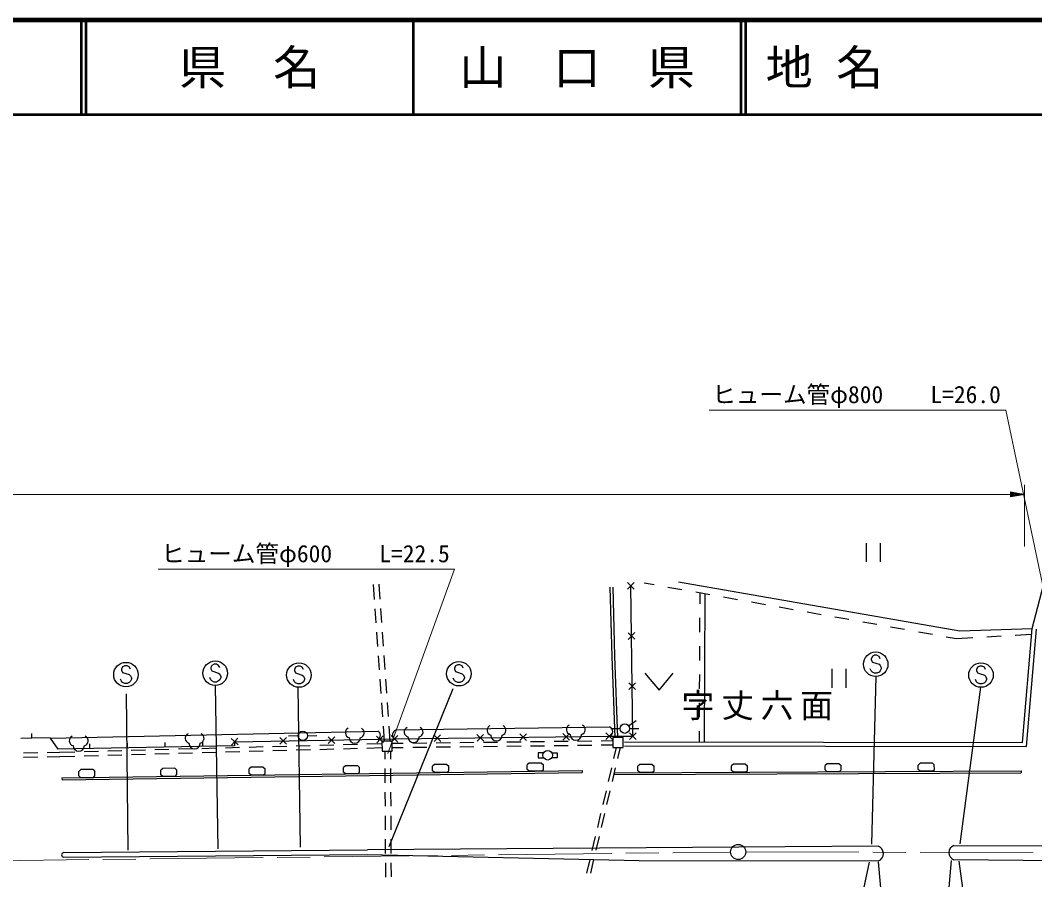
# Model space of a CAD drawing. Units: millimetres, scale not verified. Extents: x 40000 to 680000, y 20000 to 380000.
# Drawn here: x 291296 to 398938, y 288821 to 380000 of the extents above; entities that cross this region are included whole.
import ezdxf
from ezdxf.enums import TextEntityAlignment as Align

# ---------------------------------------------------------------- set-up
doc = ezdxf.new("R2010")
doc.units = ezdxf.units.MM
doc.header["$LTSCALE"] = 1000
doc.linetypes.add('CHAIN', pattern=[18.5, 12, -1.5, 3.5, -1.5])
for name, color, linetype, lineweight in [('M-BGD', 7, 'Continuous', 25), ('M-BGD-EXST', 7, 'Continuous', 25), ('M-BMK', 2, 'CHAIN', 13), ('M-BMK-SRVR', 3, 'Continuous', 25), ('M-STR-HTXT', 7, 'Continuous', 13), ('M-STR-STRC', 7, 'Continuous', 25), ('M-STR-STRD', 7, 'Continuous', 25), ('M-TTL', 2, 'Continuous', 140), ('M-TTL-LINE', 7, 'Continuous', 50)]:
    doc.layers.add(name, color=color, linetype=linetype, lineweight=lineweight)
doc.layers.add('M-TTL-TXT', color=7, linetype='Continuous')
doc.styles.add('ＭＳ ゴシック', font='')
doc.styles.get('ＭＳ ゴシック').set_extended_font_data('MS Gothic')

msp = doc.modelspace()

# ---------------------------------------------------------------- linework, layer by layer
at = {"layer": 'M-BGD'}
for p, q in [((381053, 324541), (381053, 322541)), ((382553, 324541), (382553, 322541)), ((398677, 315477), (400082, 320897)), ((328879, 318564), (328769, 320135)), ((329479, 318588), (329367, 320177)), ((354098, 312519), (353898, 319846)), ((354398, 312528), (354198, 319854)), ((355726, 320341), (356442, 319643)), ((355735, 319634), (356433, 320350)), ((358548, 320100), (357480, 320291)), ((361501, 319573), (360024, 319837)), ((364455, 319047), (362978, 319310)), ((363429, 318088), (363435, 319229)), ((363890, 303445), (363972, 319133)), ((367408, 318520), (365931, 318783)), ((329055, 316070), (328949, 317566)), ((329655, 316095), (329549, 317591)), ((370361, 317993), (368885, 318256)), ((373315, 317466), (371838, 317730)), ((363413, 315088), (363421, 316588)), ((376268, 316940), (374791, 317203)), ((379222, 316413), (377745, 316676)), ((382175, 315886), (380698, 316149)), ((385128, 315359), (383652, 315623)), ((397655, 303392), (398677, 315477)), ((398068, 302941), (399122, 315401)), ((329230, 313576), (329125, 315072)), ((329830, 313601), (329725, 315097)), ((355792, 315029), (356508, 314330)), ((355801, 314322), (356499, 315037)), ((388082, 314833), (386605, 315096)), ((390626, 314379), (389558, 314569)), ((392377, 314477), (390626, 314379)), ((395373, 314644), (393875, 314560)), ((398622, 314826), (396870, 314728)), ((363397, 312088), (363405, 313588)), ((329406, 311082), (329301, 312579)), ((330006, 311107), (329900, 312603)), ((354408, 303902), (354098, 312519)), ((354708, 303913), (354398, 312528)), ((377412, 311177), (377412, 309177)), ((378912, 311177), (378912, 309177)), ((329582, 308588), (329476, 310085)), ((330181, 308613), (330076, 310109)), ((357573, 310721), (359073, 308921)), ((359073, 308921), (360573, 310721)), ((363382, 309088), (363390, 310588)), ((355858, 309716), (356574, 309018)), ((355867, 309009), (356565, 309725)), ((329757, 306095), (329652, 307591)), ((330357, 306119), (330251, 307615)), ((363366, 306088), (363374, 307588)), ((355851, 305140), (356664, 305721)), ((329938, 303526), (329827, 305097)), ((330539, 303533), (330427, 305122)), ((331176, 304712), (353808, 305026)), ((354944, 304838), (353944, 304815)), ((355944, 304851), (356944, 304856)), ((291361, 303841), (292512, 303860)), ((292512, 303860), (292508, 304332)), ((294491, 303840), (329227, 304577)), ((313682, 303814), (314401, 303119)), ((314389, 303826), (313694, 303107)), ((318824, 303898), (319542, 303202)), ((319531, 303909), (318835, 303191)), ((320765, 304079), (319765, 304065)), ((321765, 304097), (322764, 304119)), ((323965, 303982), (324684, 303286)), ((324672, 303993), (323977, 303275)), ((329099, 304057), (329833, 303378)), ((329806, 304085), (329127, 303351)), ((330636, 304127), (331351, 303428)), ((331343, 304135), (330644, 303420)), ((335194, 304178), (335909, 303479)), ((335901, 304186), (335202, 303471)), ((339752, 304230), (340467, 303531)), ((340459, 304238), (339760, 303523)), ((344310, 304281), (345025, 303582)), ((345017, 304289), (344318, 303574)), ((348868, 304333), (349583, 303634)), ((349575, 304341), (348876, 303626)), ((350432, 303534), (351932, 303552)), ((352932, 303564), (354116, 303578)), ((353427, 304386), (354140, 303684)), ((354134, 304391), (353432, 303679)), ((355924, 304404), (356640, 303706)), ((355933, 303697), (356631, 304413)), ((363352, 303448), (363358, 304588)), ((298673, 302743), (298664, 303243)), ((300578, 302482), (302077, 302523)), ((302673, 302818), (302663, 303318)), ((303077, 302551), (304576, 302592)), ((305576, 302620), (307075, 302661)), ((306672, 302893), (306663, 303393)), ((308075, 302689), (309574, 302730)), ((310574, 302757), (312073, 302799)), ((310671, 302968), (310662, 303467)), ((313073, 302826), (314572, 302868)), ((315572, 302895), (317071, 302937)), ((315579, 302445), (317079, 302487)), ((318071, 302964), (319570, 303005)), ((318078, 302514), (319578, 302555)), ((320570, 303033), (322069, 303074)), ((320578, 302583), (322077, 302624)), ((323069, 303102), (324569, 303143)), ((323077, 302652), (324576, 302693)), ((325568, 303171), (327068, 303212)), ((325576, 302721), (327075, 302762)), ((328067, 303240), (329673, 303284)), ((328075, 302790), (329678, 302834)), ((329647, 303283), (329673, 303284)), ((329655, 302833), (329678, 302834)), ((330750, 303297), (331934, 303311)), ((330755, 302847), (331939, 302861)), ((332934, 303323), (334434, 303341)), ((332939, 302873), (334439, 302891)), ((335433, 303353), (336933, 303371)), ((335439, 302903), (336939, 302921)), ((337933, 303383), (339433, 303401)), ((337939, 302933), (339438, 302951)), ((340433, 303413), (341933, 303431)), ((340438, 302963), (341938, 302981)), ((342933, 303443), (344433, 303462)), ((342938, 302993), (344438, 303012)), ((345433, 303474), (346933, 303492)), ((345438, 303024), (346938, 303042)), ((347933, 303504), (349432, 303522)), ((347938, 303054), (349438, 303072)), ((350438, 303084), (351938, 303102)), ((352938, 303114), (354122, 303128)), ((354533, 302854), (354253, 301668)), ((354945, 302858), (354666, 301674)), ((355395, 303011), (398068, 302941)), ((355396, 303461), (397655, 303392)), ((291645, 302280), (293145, 302304)), ((291653, 301830), (293153, 301854)), ((294145, 302320), (295473, 302341)), ((294153, 301870), (295483, 301891)), ((295473, 302341), (297079, 302385)), ((295483, 301891), (297086, 301935)), ((298079, 302413), (299578, 302454)), ((298086, 301963), (299586, 302004)), ((300585, 302032), (302085, 302073)), ((303084, 302101), (304584, 302142)), ((305583, 302170), (307083, 302211)), ((308082, 302239), (309582, 302280)), ((310581, 302307), (312081, 302349)), ((313080, 302376), (314580, 302418)), ((329970, 302458), (329975, 301607)), ((330570, 302461), (330575, 301610)), ((297717, 300497), (297517, 300311)), ((299019, 300497), (297717, 300497)), ((299019, 300497), (299219, 300311)), ((306409, 300623), (306211, 300434)), ((306218, 299951), (306211, 300434)), ((307711, 300641), (306409, 300623)), ((307711, 300641), (307913, 300459)), ((307920, 299976), (307913, 300459)), ((315782, 300758), (315582, 300572)), ((315582, 300089), (315582, 300572)), ((317084, 300758), (315782, 300758)), ((317084, 300758), (317284, 300572)), ((317284, 300089), (317284, 300572)), ((325802, 300902), (325602, 300716)), ((325602, 300234), (325602, 300716)), ((327104, 300902), (325802, 300902)), ((327104, 300902), (327304, 300716)), ((327304, 300234), (327304, 300716)), ((329980, 300607), (329988, 299107)), ((330580, 300610), (330588, 299110)), ((335252, 301038), (335052, 300853)), ((335052, 300370), (335052, 300853)), ((335252, 300184), (335052, 300370)), ((336554, 301038), (335252, 301038)), ((336554, 301038), (336754, 300853)), ((336554, 300184), (336754, 300370)), ((336754, 300370), (336754, 300853)), ((345297, 301183), (345097, 300998)), ((345097, 300515), (345097, 300998)), ((345297, 300329), (345097, 300515)), ((346599, 301183), (345297, 301183)), ((346599, 300329), (345297, 300329)), ((346599, 301183), (346799, 300998)), ((346599, 300329), (346799, 300515)), ((346799, 300515), (346799, 300998)), ((354024, 300695), (353679, 299235)), ((354436, 300700), (354091, 299241)), ((357040, 301035), (356840, 300850)), ((356840, 300367), (356840, 300850)), ((357040, 300181), (356840, 300367)), ((358342, 301035), (357040, 301035)), ((358342, 301035), (358542, 300850)), ((358342, 300181), (358542, 300367)), ((358542, 300367), (358542, 300850)), ((366960, 301082), (366761, 300896)), ((366763, 300413), (366761, 300896)), ((366964, 300228), (366763, 300413)), ((368262, 301089), (366960, 301082)), ((368262, 301089), (368463, 300904)), ((368266, 300234), (368465, 300421)), ((368465, 300421), (368463, 300904)), ((376900, 301130), (376700, 300944)), ((376700, 300461), (376700, 300944)), ((376900, 300275), (376700, 300461)), ((378202, 301130), (376900, 301130)), ((378202, 301130), (378402, 300944)), ((378202, 300275), (378402, 300461)), ((378402, 300461), (378402, 300944)), ((386783, 301177), (386584, 300990)), ((386586, 300507), (386584, 300990)), ((386787, 300322), (386586, 300507)), ((388085, 301183), (386783, 301177)), ((388089, 300328), (386787, 300322)), ((388085, 301183), (388286, 300998)), ((388089, 300328), (388288, 300515)), ((388288, 300515), (388286, 300998)), ((297517, 299828), (297517, 300311)), ((297717, 299643), (297517, 299828)), ((299019, 299643), (297717, 299643)), ((299019, 299643), (299219, 299828)), ((299219, 299828), (299219, 300311)), ((306421, 299768), (306218, 299951)), ((307723, 299787), (306421, 299768)), ((307723, 299787), (307920, 299976)), ((315782, 299903), (315582, 300089)), ((317084, 299903), (315782, 299903)), ((317084, 299903), (317284, 300089)), ((325802, 300048), (325602, 300234)), ((327104, 300048), (325802, 300048)), ((327104, 300048), (327304, 300234)), ((336554, 300184), (335252, 300184)), ((358342, 300181), (357040, 300181)), ((368266, 300234), (366964, 300228)), ((378202, 300275), (376900, 300275)), ((353449, 298262), (353105, 296802)), ((353861, 298267), (353517, 296807)), ((329993, 298107), (330001, 296607)), ((330593, 298110), (330601, 296610)), ((330006, 295607), (330014, 294107)), ((330606, 295610), (330614, 294110)), ((352875, 295829), (352530, 294369)), ((353287, 295834), (352942, 294374)), ((330019, 293107), (330027, 291607)), ((330619, 293110), (330627, 291610)), ((352300, 293396), (351956, 291936)), ((352713, 293401), (352368, 291941)), ((351726, 290963), (351381, 289503)), ((352138, 290968), (351793, 289508)), ((330033, 290607), (330041, 289107)), ((330633, 290610), (330641, 289110))]:
    msp.add_line(p, q, dxfattribs=at)
for points in [[(314041, 303466), (329466, 303718), (330993, 303777), (353783, 304035), (356282, 304055), (356084, 319992)], [(361126, 320411), (391010, 315224), (398677, 315477)], [(314041, 303466), (314035, 303030), (295310, 302681), (294491, 303840), (292512, 303860)]]:
    msp.add_lwpolyline(points, dxfattribs=at)
for points in [[(354188, 302850), (355272, 302861), (355261, 303911), (354177, 303900)], [(329683, 302451), (330759, 302464), (330747, 303536), (329670, 303523)]]:
    msp.add_lwpolyline(points, close=True, dxfattribs=at)
for centre in [(355444, 304849), (321265, 304086)]:
    msp.add_circle(centre, 500, dxfattribs=at)
for centre, radius, start, end in [((326325, 304414), 536, 116.08703, 255.33416), ((327254, 304414), 536, 284.66584, 63.91297), ((331329, 304197), 537, 106.5228, 231.36905), ((332569, 304487), 536, 116.08703, 255.33416), ((333497, 304487), 536, 284.66584, 63.91297), ((341361, 304672), 536, 116.08703, 255.33416), ((342289, 304672), 536, 284.66584, 63.91297), ((349784, 304746), 536, 116.08703, 255.33416), ((350712, 304746), 536, 284.66584, 63.91297), ((353660, 304534), 514, 283.81894, 73.36671), ((297030, 303564), 536, 116.08703, 255.33416), ((297959, 303564), 536, 284.66584, 63.91297), ((309332, 303823), 536, 116.08703, 255.33416), ((310260, 303823), 536, 284.66584, 63.91297), ((326790, 303895), 600, 180, 360), ((329048, 304147), 466, 291.74988, 67.3375), ((333033, 303969), 600, 180, 360), ((341825, 304154), 600, 180, 360), ((350248, 304227), 600, 180, 360), ((297494, 303045), 600, 180, 360), ((309796, 303304), 600, 180, 360)]:
    msp.add_arc(centre, radius, start, end, dxfattribs=at)
at = {"layer": 'M-BGD-EXST'}
for p, q in [((346825, 302268), (346258, 302268)), ((346258, 302268), (346258, 301768)), ((346258, 301768), (346825, 301768)), ((347691, 302268), (348258, 302268)), ((348258, 301768), (347691, 301768)), ((348258, 302268), (348258, 301768))]:
    msp.add_line(p, q, dxfattribs=at)
msp.add_circle((347258, 302018), 500, dxfattribs=at)
at = {"layer": 'M-BMK'}
for p, q in [((268059, 290588), (366675, 291755)), ((368275, 291763), (466703, 291504))]:
    msp.add_line(p, q, dxfattribs=at)
at = {"layer": 'M-BMK-SRVR'}
msp.add_circle((367475, 291765), 800, dxfattribs=at)
at = {"layer": 'M-STR-HTXT'}
for p, q in [((397868, 324186), (397868, 330706)), ((128212, 329706), (396368, 329706)), ((397868, 329706), (396368, 329956)), ((396368, 329956), (396368, 329456)), ((396668, 329906), (396368, 329906)), ((396368, 329856), (396968, 329856)), ((397268, 329806), (396368, 329806)), ((396368, 329756), (397568, 329756)), ((397868, 329706), (396368, 329456)), ((397868, 329706), (396368, 329706)), ((396368, 329656), (397568, 329656)), ((397268, 329606), (396368, 329606)), ((396368, 329556), (396968, 329556)), ((396668, 329506), (396368, 329506))]:
    msp.add_line(p, q, dxfattribs=at)
for points in [[(403494, 302568), (395862, 338633), (364412, 338633)], [(330298, 302199), (337384, 321750), (305934, 321750)]]:
    msp.add_lwpolyline(points, dxfattribs=at)
at = {"layer": 'M-STR-STRC'}
for p, q in [((381711, 312508), (381593, 312271)), ((381593, 312271), (381593, 312153)), ((381948, 312626), (381711, 312508)), ((382184, 312626), (381948, 312626)), ((382421, 312508), (382184, 312626)), ((382539, 312271), (382421, 312508)), ((302150, 311410), (302032, 311174)), ((302032, 311174), (302032, 311056)), ((302387, 311529), (302150, 311410)), ((302623, 311529), (302387, 311529)), ((302860, 311410), (302623, 311529)), ((302978, 311174), (302860, 311410)), ((311628, 311560), (311510, 311324)), ((311510, 311324), (311510, 311205)), ((311510, 311205), (311628, 310969)), ((311864, 311678), (311628, 311560)), ((312101, 311678), (311864, 311678)), ((312337, 311560), (312101, 311678)), ((312455, 311324), (312337, 311560)), ((320507, 311360), (320389, 311124)), ((320389, 311124), (320389, 311006)), ((320743, 311479), (320507, 311360)), ((320980, 311479), (320743, 311479)), ((321216, 311360), (320980, 311479)), ((321334, 311124), (321216, 311360)), ((337479, 311504), (337361, 311267)), ((337361, 311267), (337361, 311149)), ((337361, 311149), (337479, 310913)), ((337715, 311622), (337479, 311504)), ((337952, 311622), (337715, 311622)), ((338188, 311504), (337952, 311622)), ((338306, 311267), (338188, 311504)), ((381593, 310971), (381475, 311208)), ((381593, 312153), (381711, 311917)), ((381711, 311917), (382421, 311680)), ((382421, 311680), (382539, 311562)), ((382539, 311562), (382657, 311326)), ((382657, 311208), (382539, 310971)), ((382657, 311326), (382657, 311208)), ((392885, 311360), (392767, 311124)), ((392767, 311124), (392767, 311006)), ((393121, 311479), (392885, 311360)), ((393358, 311479), (393121, 311479)), ((393594, 311360), (393358, 311479)), ((393712, 311124), (393594, 311360)), ((302032, 309874), (301914, 310110)), ((302032, 311056), (302150, 310819)), ((302150, 310819), (302860, 310583)), ((302860, 310583), (302978, 310465)), ((302978, 310465), (303096, 310229)), ((303096, 310110), (302978, 309874)), ((303096, 310229), (303096, 310110)), ((311510, 310024), (311392, 310260)), ((311628, 309905), (311510, 310024)), ((311628, 310969), (312337, 310733)), ((312337, 310733), (312455, 310615)), ((312455, 310024), (312337, 309905)), ((312455, 310615), (312573, 310378)), ((312573, 310260), (312455, 310024)), ((312573, 310378), (312573, 310260)), ((320389, 309824), (320270, 310060)), ((320389, 311006), (320507, 310770)), ((320507, 310770), (321216, 310533)), ((321216, 310533), (321334, 310415)), ((321334, 310415), (321452, 310179)), ((321452, 310060), (321334, 309824)), ((321452, 310179), (321452, 310060)), ((337361, 309967), (337242, 310204)), ((337479, 310913), (338188, 310676)), ((338188, 310676), (338306, 310558)), ((338306, 310558), (338424, 310322)), ((338424, 310204), (338306, 309967)), ((338424, 310322), (338424, 310204)), ((381711, 310853), (381593, 310971)), ((381665, 292578), (382132, 310397)), ((381948, 310735), (381711, 310853)), ((382184, 310735), (381948, 310735)), ((382421, 310853), (382184, 310735)), ((382539, 310971), (382421, 310853)), ((392767, 309824), (392649, 310060)), ((392767, 311006), (392885, 310770)), ((392885, 310770), (393594, 310533)), ((393594, 310533), (393712, 310415)), ((393712, 310415), (393830, 310179)), ((393830, 310060), (393712, 309824)), ((393830, 310179), (393830, 310060)), ((302150, 309756), (302032, 309874)), ((302387, 309638), (302150, 309756)), ((302623, 309638), (302387, 309638)), ((302860, 309756), (302623, 309638)), ((302978, 309874), (302860, 309756)), ((311864, 309787), (311628, 309905)), ((312101, 309787), (311864, 309787)), ((311986, 309430), (312243, 292105)), ((312337, 309905), (312101, 309787)), ((320507, 309706), (320389, 309824)), ((320743, 309588), (320507, 309706)), ((320980, 309588), (320743, 309588)), ((321021, 292272), (320790, 309237)), ((321216, 309706), (320980, 309588)), ((321334, 309824), (321216, 309706)), ((337185, 309063), (330389, 292297)), ((337479, 309849), (337361, 309967)), ((337715, 309731), (337479, 309849)), ((337952, 309731), (337715, 309731)), ((338188, 309849), (337952, 309731)), ((338306, 309967), (338188, 309849)), ((393197, 309247), (391006, 292614)), ((392885, 309706), (392767, 309824)), ((393121, 309588), (392885, 309706)), ((393358, 309588), (393121, 309588)), ((393594, 309706), (393358, 309588)), ((393712, 309824), (393594, 309706)), ((302746, 291951), (302566, 308557)), ((378774, 278271), (381408, 290677)), ((382318, 290725), (383468, 278630)), ((389048, 278510), (390102, 290868)), ((390892, 290773), (392497, 278942))]:
    msp.add_line(p, q, dxfattribs=at)
for centre in [(382066, 311680), (302505, 310583), (311982, 310733), (320861, 310533), (337833, 310676), (393239, 310533)]:
    msp.add_circle(centre, 1300, dxfattribs=at)
at = {"layer": 'M-STR-STRD'}
for p, q in [((295722, 299614), (350929, 300410)), ((350929, 300410), (350932, 300210)), ((354321, 300168), (397500, 300373)), ((397500, 300373), (397501, 300173)), ((295722, 299614), (295725, 299414)), ((295725, 299414), (350932, 300210)), ((354321, 300168), (354322, 299968)), ((354322, 299968), (397501, 300173)), ((295890, 291706), (328128, 291981)), ((382327, 292389), (328128, 291981)), ((295894, 291206), (328132, 291481)), ((460508, 290182), (390340, 290930))]:
    msp.add_line(p, q, dxfattribs=at)
for points in [[(390356, 292448), (429692, 292407), (460514, 290682)], [(328132, 291481), (356953, 290876), (382370, 290811)]]:
    msp.add_lwpolyline(points, dxfattribs=at)
for centre, radius, start, end in [((382033, 291591), 850, 293.38596, 69.77439), ((390658, 291686), 820, 111.56886, 247.21066), ((295938, 291456), 254, 101.05646, 259.921)]:
    msp.add_arc(centre, radius, start, end, dxfattribs=at)
at = {"layer": 'M-TTL'}
msp.add_line((680000, 380000), (40000, 380000), dxfattribs=at)
at = {"layer": 'M-TTL-LINE'}
for p, q in [((297750, 380000), (297750, 370000)), ((298250, 380000), (298250, 370000)), ((333000, 380000), (333000, 370000)), ((367750, 380000), (367750, 370000)), ((368250, 380000), (368250, 370000)), ((40000, 370000), (680000, 370000))]:
    msp.add_line(p, q, dxfattribs=at)

# ---------------------------------------------------------------- texts
at = {"layer": 'M-BGD', "insert": (369856, 305739), "char_height": 2566, "attachment_point": 8, "style": 'ＭＳ ゴシック'}
msp.add_mtext('\\T1.2;字丈六面', dxfattribs=at)
at = {"layer": 'M-STR-HTXT', "style": 'ＭＳ ゴシック'}
for s, p in [('ヒューム管φ800\u3000\u3000L=26.0', (380037, 338833)), ('ヒューム管φ600\u3000\u3000L=22.5', (321559, 321950))]:
    msp.add_text(s, height=1833, dxfattribs=at).set_placement(p, align=Align.BOTTOM_CENTER)
at = {"layer": 'M-TTL-TXT', "style": 'ＭＳ ゴシック'}
for s, p in [('県\u3000名', (315625, 375000)), ('山\u3000口\u3000県', (350375, 375000))]:
    msp.add_text(s, height=3666, dxfattribs=at).set_placement(p, align=Align.MIDDLE_CENTER)
msp.add_text('地 名', height=3666, dxfattribs=at).set_placement((370380, 375000), align=Align.MIDDLE_LEFT)

doc.saveas('drawing.dxf')
